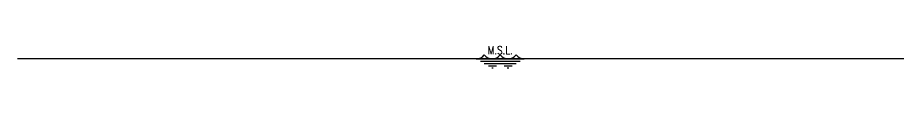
# Model space of a CAD drawing. Extents: x -114252 to 133381, y -28335 to 130380.
# Drawn here: x -114252 to -10309, y 5453 to 8005 of the extents above; entities that cross this region are included whole.
import ezdxf
from ezdxf.enums import TextEntityAlignment as Align

# ---------------------------------------------------------------- set-up
doc = ezdxf.new("R2010")
doc.units = 0
doc.header["$LTSCALE"] = 3.5
doc.header["$MEASUREMENT"] = 0
for name, color, linetype in [('Cyan-1', 4, 'CONTINUOUS'), ('DIM', 1, 'CONTINUOUS'), ('TEXT17', 2, 'CONTINUOUS')]:
    doc.layers.add(name, color=color, linetype=linetype)
doc.styles.add('ROMANS', font='romans')

# ---------------------------------------------------------------- blocks, each defined once
blk = doc.blocks.new('A3 - M.S.L.')
at = {"layer": 'TEXT17', "color": 1}
for p, q in [((-10.45, 0), (10.45, 0)), ((-8.66, -1.03), (8.66, -1.03)), ((-7.02, -1.98), (7.02, -1.98)), ((-5.2, -3.04), (-1.69, -3.04)), ((1.69, -3.04), (5.2, -3.04)), ((-3.74, -3.88), (-3.04, -3.88)), ((3.04, -3.88), (3.74, -3.88))]:
    blk.add_line(p, q, dxfattribs=at)
for centre, start, end in [((-10.45, 4.37), 270, 322.8361), ((-3.48, 4.37), 217.1639, 322.8361), ((3.48, 4.37), 217.1639, 322.8361), ((10.45, 4.37), 217.1639, 270)]:
    blk.add_arc(centre, 4.37, start, end, dxfattribs=at)
at = {"layer": 'TEXT17', "style": 'ROMANS', "width": 0.8}
blk.add_attdef('WaterLevel', text='', height=3.5, dxfattribs=at).set_placement((0, 3.82), align=Align.MIDDLE_CENTER)

msp = doc.modelspace()

# ---------------------------------------------------------------- linework, layer by layer
at = {"layer": 'Cyan-1'}
msp.add_line((133381.1, 6500), (-114251.7, 6500), dxfattribs=at)

# ---------------------------------------------------------------- block references
at = {"layer": 'DIM', "xscale": 270, "yscale": 270, "zscale": 270}
msp.add_blockref('A3 - M.S.L.', (-57296.5, 6500.5), dxfattribs=at).add_auto_attribs({'WaterLevel': 'M.S.L.'})

doc.saveas('drawing.dxf')
